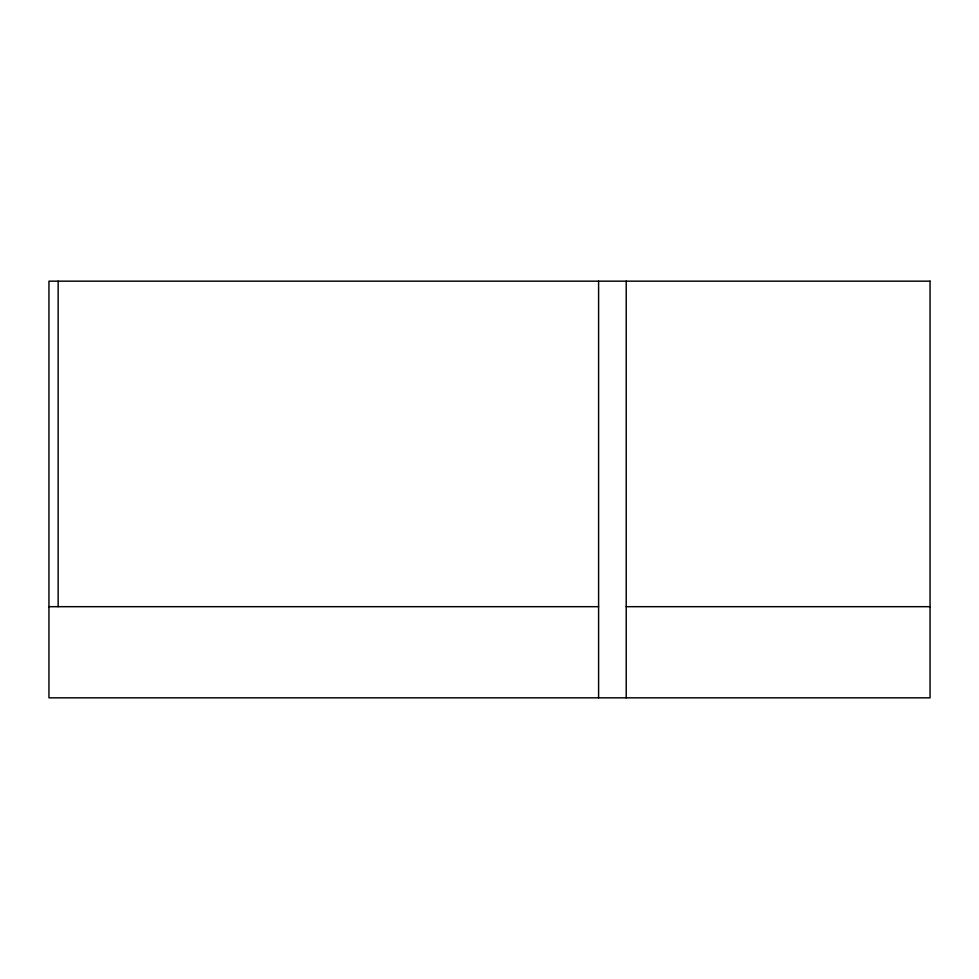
<?xml version="1.0" encoding="UTF-8"?>
<svg xmlns="http://www.w3.org/2000/svg" width="979" height="979" viewBox="0 0 979 979"><rect width="100%" height="100%" fill="white"/><g stroke="black" fill="none" stroke-linecap="round" stroke-linejoin="round"><path stroke-width="1.47" d="M48.95 606.686L598.597 606.686M626.217 606.686L930.05 606.686M626.217 281.169L626.217 697.831M598.597 281.169L598.597 697.831M58.153 281.169L58.153 606.686M930.05 281.169L48.95 281.169L48.95 697.831L930.05 697.831L930.05 281.169"/></g></svg>
